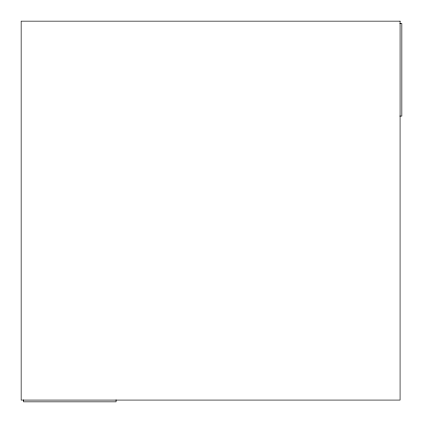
<?xml version="1.0" encoding="UTF-8"?>
<svg xmlns="http://www.w3.org/2000/svg" width="423" height="423" viewBox="0 0 423 423"><rect width="100%" height="100%" fill="white"/><g stroke="black" fill="none" stroke-linecap="round" stroke-linejoin="round"><path stroke-width="0.63" d="M399.878 23.566L401.85 23.566L401.85 116.066L399.878 116.066M116.066 399.878L116.066 401.85L23.566 401.85L23.566 399.878M400.073 21.15L21.15 21.15L21.15 400.073L400.073 400.073L400.073 21.15"/></g></svg>
